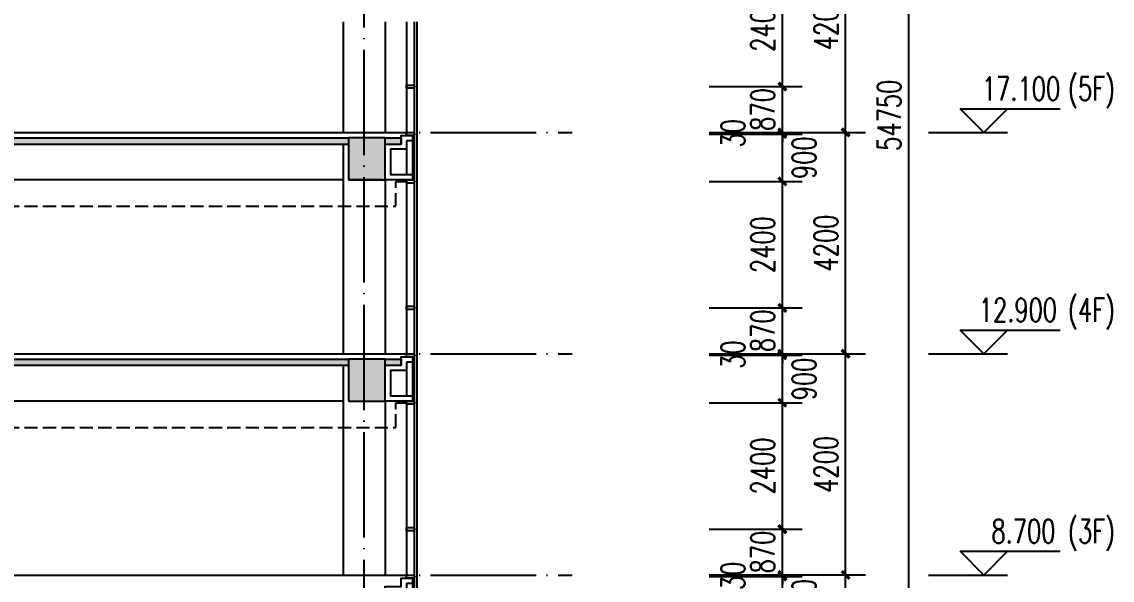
# Model space of a CAD drawing. Extents: x -781494 to 378714, y -27129 to 259749.
# Drawn here: x 82603 to 103301, y 99845 to 110443 of the extents above; entities that cross this region are included whole.
import ezdxf

# ---------------------------------------------------------------- set-up
doc = ezdxf.new("R2010")
doc.units = 0
doc.header["$LTSCALE"] = 1000
doc.header["$MEASUREMENT"] = 0
doc.linetypes.add('104-6 轴网$0$DOTE', pattern=[2.42, 2, -0.2, 0.02, -0.2])
doc.linetypes.add('DASH', pattern=[0.35, 0.25, -0.1])
for name, color, linetype in [('05-填充_天正', 26, 'Continuous'), ('104-6 轴网$0$A_AXIS-轴线', 36, '104-6 轴网$0$DOTE'), ('A-C_窗', 140, 'Continuous'), ('A-D_龙骨', 152, 'Continuous'), ('A-SUR_保温', 222, 'Continuous'), ('A-SUR_吊顶', 40, 'Continuous'), ('A-SUR_面层', 191, 'Continuous'), ('A-TECH_结构', 21, 'Continuous'), ('A-金属背板', 30, 'Continuous'), ('A_STR-砼墙', 51, 'Continuous'), ('A_STR-砼柱', 51, 'Continuous'), ('DIM_ELEV', 3, 'Continuous'), ('PUB_DIM', 3, 'Continuous'), ('PUB_HATCH', 8, 'Continuous'), ('PUB_TEXT', 7, 'Continuous')]:
    doc.layers.add(name, color=color, linetype=linetype)
doc.styles.add('_TCH_DIM', font='SIMPLEX', dxfattribs={"bigfont": 'GBCBIG'})
doc.styles.add('_TCH_DIM_T3', font='SIMPLEX', dxfattribs={"width": 0.705882, "bigfont": 'GBCBIG'})
doc.dimstyles.new('_TCH_ARCH&&150', dxfattribs={"dimtxt": 446.25, "dimasz": 150, "dimexe": 375, "dimexo": 450, "dimgap": 150, "dimtad": 1, "dimdec": 0, "dimzin": 0, "dimdsep": 46, "dimtxsty": '_TCH_DIM_T3', "dimblk": 'ARCHTICK', "dimcen": 0.09, "dimclrt": 7, "dimazin": 2, "dimtfac": 1, "dimtdec": 0, "dimtix": 1, "dimtmove": 2, "dimatfit": 3, "dimfxl": 0, "dimtolj": 1, "dimtzin": 0, "dimarcsym": 0})

# ---------------------------------------------------------------- blocks, each defined once
blk = doc.blocks.new('_ArchTick')
at = {"color": 0, "linetype": 'ByBlock', "const_width": 0.4}
blk.add_lwpolyline([(-0.5, -0.5), (0.5, 0.5)], dxfattribs=at)
blk = doc.blocks.new('*D360')
at = {"layer": 'Defpoints', "color": 0, "transparency": 16777216}
for p in [(197219, 57619), (201719, 57619), (197219, 2869)]:
    blk.add_point(p, dxfattribs=at)
at = {"layer": 'PUB_DIM', "color": 0, "lineweight": -2, "transparency": 16777216}
for p, q in [((197669, 57619), (202094, 57619)), ((201719, 2869), (201719, 57619)), ((197669, 2869), (202094, 2869))]:
    blk.add_line(p, q, dxfattribs=at)
at = {"layer": 'PUB_DIM', "color": 0, "lineweight": -2, "transparency": 16777216, "xscale": 150, "yscale": 150, "zscale": 150}
for p, rotation in [((201719, 57619), 90), ((201719, 2869), 270)]:
    blk.add_blockref('_ArchTick', p, dxfattribs=dict(at, rotation=rotation))
at = {"layer": 'PUB_DIM', "color": 7, "transparency": 16777216, "insert": (201346, 30244), "char_height": 446.2, "attachment_point": 5, "rotation": 90, "style": '_TCH_DIM_T3'}
blk.add_mtext('\\A1;54750', dxfattribs=at)
blk = doc.blocks.new('*D367')
at = {"layer": 'Defpoints', "color": 0, "transparency": 16777216}
for p in [(198682, 34119), (200519, 34119), (198682, 29919)]:
    blk.add_point(p, dxfattribs=at)
at = {"layer": 'PUB_DIM', "color": 0, "lineweight": -2, "transparency": 16777216}
for p, q in [((199132, 34119), (200894, 34119)), ((200519, 29919), (200519, 34119)), ((199132, 29919), (200894, 29919))]:
    blk.add_line(p, q, dxfattribs=at)
at = {"layer": 'PUB_DIM', "color": 0, "lineweight": -2, "transparency": 16777216, "xscale": 150, "yscale": 150, "zscale": 150}
for p, rotation in [((200519, 34119), 90), ((200519, 29919), 270)]:
    blk.add_blockref('_ArchTick', p, dxfattribs=dict(at, rotation=rotation))
at = {"layer": 'PUB_DIM', "color": 7, "transparency": 16777216, "insert": (200146, 32019), "char_height": 446.2, "attachment_point": 5, "rotation": 90, "style": '_TCH_DIM_T3'}
blk.add_mtext('\\A1;4200', dxfattribs=at)
blk = doc.blocks.new('*D368')
at = {"layer": 'Defpoints', "color": 0, "transparency": 16777216}
for p in [(198682, 29919), (200519, 29919), (198682, 25719)]:
    blk.add_point(p, dxfattribs=at)
at = {"layer": 'PUB_DIM', "color": 0, "lineweight": -2, "transparency": 16777216}
for p, q in [((199132, 29919), (200894, 29919)), ((200519, 25719), (200519, 29919)), ((199132, 25719), (200894, 25719))]:
    blk.add_line(p, q, dxfattribs=at)
at = {"layer": 'PUB_DIM', "color": 0, "lineweight": -2, "transparency": 16777216, "xscale": 150, "yscale": 150, "zscale": 150}
for p, rotation in [((200519, 29919), 90), ((200519, 25719), 270)]:
    blk.add_blockref('_ArchTick', p, dxfattribs=dict(at, rotation=rotation))
at = {"layer": 'PUB_DIM', "color": 7, "transparency": 16777216, "insert": (200146, 27819), "char_height": 446.2, "attachment_point": 5, "rotation": 90, "style": '_TCH_DIM_T3'}
blk.add_mtext('\\A1;4200', dxfattribs=at)
blk = doc.blocks.new('*D369')
at = {"layer": 'Defpoints', "color": 0, "transparency": 16777216}
for p in [(198682, 25719), (200519, 25719), (198682, 21519)]:
    blk.add_point(p, dxfattribs=at)
at = {"layer": 'PUB_DIM', "color": 0, "lineweight": -2, "transparency": 16777216}
for p, q in [((199132, 25719), (200894, 25719)), ((200519, 21519), (200519, 25719)), ((199132, 21519), (200894, 21519))]:
    blk.add_line(p, q, dxfattribs=at)
at = {"layer": 'PUB_DIM', "color": 0, "lineweight": -2, "transparency": 16777216, "xscale": 150, "yscale": 150, "zscale": 150}
for p, rotation in [((200519, 25719), 90), ((200519, 21519), 270)]:
    blk.add_blockref('_ArchTick', p, dxfattribs=dict(at, rotation=rotation))
at = {"layer": 'PUB_DIM', "color": 7, "transparency": 16777216, "insert": (200146, 23619), "char_height": 446.2, "attachment_point": 5, "rotation": 90, "style": '_TCH_DIM_T3'}
blk.add_mtext('\\A1;4200', dxfattribs=at)
blk = doc.blocks.new('*D370')
at = {"layer": 'Defpoints', "color": 0, "transparency": 16777216}
for p in [(198682, 21519), (200519, 21519), (198682, 17319)]:
    blk.add_point(p, dxfattribs=at)
at = {"layer": 'PUB_DIM', "color": 0, "lineweight": -2, "transparency": 16777216}
for p, q in [((199132, 21519), (200894, 21519)), ((200519, 17319), (200519, 21519)), ((199132, 17319), (200894, 17319))]:
    blk.add_line(p, q, dxfattribs=at)
at = {"layer": 'PUB_DIM', "color": 0, "lineweight": -2, "transparency": 16777216, "xscale": 150, "yscale": 150, "zscale": 150}
for p, rotation in [((200519, 21519), 90), ((200519, 17319), 270)]:
    blk.add_blockref('_ArchTick', p, dxfattribs=dict(at, rotation=rotation))
at = {"layer": 'PUB_DIM', "color": 7, "transparency": 16777216, "insert": (200146, 19419), "char_height": 446.2, "attachment_point": 5, "rotation": 90, "style": '_TCH_DIM_T3'}
blk.add_mtext('\\A1;4200', dxfattribs=at)
blk = doc.blocks.new('*D401')
at = {"layer": 'Defpoints', "color": 0, "transparency": 16777216}
for p in [(197482, 33189), (199319, 33189), (197482, 30789)]:
    blk.add_point(p, dxfattribs=at)
at = {"layer": 'PUB_DIM', "color": 0, "lineweight": -2, "transparency": 16777216}
for p, q in [((197932, 33189), (199694, 33189)), ((199319, 30789), (199319, 33189)), ((197932, 30789), (199694, 30789))]:
    blk.add_line(p, q, dxfattribs=at)
at = {"layer": 'PUB_DIM', "color": 0, "lineweight": -2, "transparency": 16777216, "xscale": 150, "yscale": 150, "zscale": 150}
for p, rotation in [((199319, 33189), 90), ((199319, 30789), 270)]:
    blk.add_blockref('_ArchTick', p, dxfattribs=dict(at, rotation=rotation))
at = {"layer": 'PUB_DIM', "color": 7, "transparency": 16777216, "insert": (198946, 31989), "char_height": 446.2, "attachment_point": 5, "rotation": 90, "style": '_TCH_DIM_T3'}
blk.add_mtext('\\A1;2400', dxfattribs=at)
blk = doc.blocks.new('*D402')
at = {"layer": 'Defpoints', "color": 0, "transparency": 16777216}
for p in [(197482, 30789), (199319, 30789), (197482, 29919)]:
    blk.add_point(p, dxfattribs=at)
at = {"layer": 'PUB_DIM', "color": 0, "lineweight": -2, "transparency": 16777216}
for p, q in [((199319, 30789), (199319, 30939)), ((197932, 30789), (199694, 30789)), ((199319, 29919), (199319, 30789)), ((197932, 29919), (199694, 29919)), ((199319, 29919), (199319, 29769))]:
    blk.add_line(p, q, dxfattribs=at)
at = {"layer": 'PUB_DIM', "color": 0, "lineweight": -2, "transparency": 16777216, "xscale": 150, "yscale": 150, "zscale": 150}
for p, rotation in [((199319, 30789), 270), ((199319, 29919), 90)]:
    blk.add_blockref('_ArchTick', p, dxfattribs=dict(at, rotation=rotation))
at = {"layer": 'PUB_DIM', "color": 7, "transparency": 16777216, "insert": (198946, 30354), "char_height": 446.2, "attachment_point": 5, "rotation": 90, "style": '_TCH_DIM_T3'}
blk.add_mtext('\\A1;870', dxfattribs=at)
blk = doc.blocks.new('*D403')
at = {"layer": 'Defpoints', "color": 0, "transparency": 16777216}
for p in [(197482, 29919), (197482, 29889), (199319, 29919)]:
    blk.add_point(p, dxfattribs=at)
at = {"layer": 'PUB_DIM', "color": 0, "lineweight": -2, "transparency": 16777216}
for p, q in [((199319, 29919), (199319, 30069)), ((197932, 29919), (199694, 29919)), ((197932, 29889), (199694, 29889)), ((199319, 29889), (199319, 29919)), ((199319, 29889), (199319, 29739))]:
    blk.add_line(p, q, dxfattribs=at)
at = {"layer": 'PUB_DIM', "color": 0, "lineweight": -2, "transparency": 16777216, "xscale": 150, "yscale": 150, "zscale": 150}
for p, rotation in [((199319, 29919), 270), ((199319, 29889), 90)]:
    blk.add_blockref('_ArchTick', p, dxfattribs=dict(at, rotation=rotation))
at = {"layer": 'PUB_DIM', "color": 7, "transparency": 16777216, "insert": (198381, 29904), "char_height": 446.2, "attachment_point": 5, "rotation": 90, "style": '_TCH_DIM_T3'}
blk.add_mtext('\\A1;30', dxfattribs=at)
blk = doc.blocks.new('*D404')
at = {"layer": 'Defpoints', "color": 0, "transparency": 16777216}
for p in [(197482, 29889), (199319, 29889), (197482, 28989)]:
    blk.add_point(p, dxfattribs=at)
at = {"layer": 'PUB_DIM', "color": 0, "lineweight": -2, "transparency": 16777216}
for p, q in [((197932, 29889), (199694, 29889)), ((199319, 28989), (199319, 29889)), ((197932, 28989), (199694, 28989))]:
    blk.add_line(p, q, dxfattribs=at)
at = {"layer": 'PUB_DIM', "color": 0, "lineweight": -2, "transparency": 16777216, "xscale": 150, "yscale": 150, "zscale": 150}
for p, rotation in [((199319, 29889), 90), ((199319, 28989), 270)]:
    blk.add_blockref('_ArchTick', p, dxfattribs=dict(at, rotation=rotation))
at = {"layer": 'PUB_DIM', "color": 7, "transparency": 16777216, "insert": (199731, 29439), "char_height": 446.2, "attachment_point": 5, "rotation": 90, "style": '_TCH_DIM_T3'}
blk.add_mtext('\\A1;900', dxfattribs=at)
blk = doc.blocks.new('*D405')
at = {"layer": 'Defpoints', "color": 0, "transparency": 16777216}
for p in [(197482, 28989), (199319, 28989), (197482, 26589)]:
    blk.add_point(p, dxfattribs=at)
at = {"layer": 'PUB_DIM', "color": 0, "lineweight": -2, "transparency": 16777216}
for p, q in [((197932, 28989), (199694, 28989)), ((199319, 26589), (199319, 28989)), ((197932, 26589), (199694, 26589))]:
    blk.add_line(p, q, dxfattribs=at)
at = {"layer": 'PUB_DIM', "color": 0, "lineweight": -2, "transparency": 16777216, "xscale": 150, "yscale": 150, "zscale": 150}
for p, rotation in [((199319, 28989), 90), ((199319, 26589), 270)]:
    blk.add_blockref('_ArchTick', p, dxfattribs=dict(at, rotation=rotation))
at = {"layer": 'PUB_DIM', "color": 7, "transparency": 16777216, "insert": (198946, 27789), "char_height": 446.2, "attachment_point": 5, "rotation": 90, "style": '_TCH_DIM_T3'}
blk.add_mtext('\\A1;2400', dxfattribs=at)
blk = doc.blocks.new('*D406')
at = {"layer": 'Defpoints', "color": 0, "transparency": 16777216}
for p in [(197482, 26589), (199319, 26589), (197482, 25719)]:
    blk.add_point(p, dxfattribs=at)
at = {"layer": 'PUB_DIM', "color": 0, "lineweight": -2, "transparency": 16777216}
for p, q in [((199319, 26589), (199319, 26739)), ((197932, 26589), (199694, 26589)), ((199319, 25719), (199319, 26589)), ((197932, 25719), (199694, 25719)), ((199319, 25719), (199319, 25569))]:
    blk.add_line(p, q, dxfattribs=at)
at = {"layer": 'PUB_DIM', "color": 0, "lineweight": -2, "transparency": 16777216, "xscale": 150, "yscale": 150, "zscale": 150}
for p, rotation in [((199319, 26589), 270), ((199319, 25719), 90)]:
    blk.add_blockref('_ArchTick', p, dxfattribs=dict(at, rotation=rotation))
at = {"layer": 'PUB_DIM', "color": 7, "transparency": 16777216, "insert": (198946, 26154), "char_height": 446.2, "attachment_point": 5, "rotation": 90, "style": '_TCH_DIM_T3'}
blk.add_mtext('\\A1;870', dxfattribs=at)
blk = doc.blocks.new('*D407')
at = {"layer": 'Defpoints', "color": 0, "transparency": 16777216}
for p in [(197482, 25719), (197482, 25689), (199319, 25719)]:
    blk.add_point(p, dxfattribs=at)
at = {"layer": 'PUB_DIM', "color": 0, "lineweight": -2, "transparency": 16777216}
for p, q in [((197932, 25719), (199694, 25719)), ((197932, 25689), (199694, 25689)), ((199319, 25719), (199319, 25869)), ((199319, 25689), (199319, 25719)), ((199319, 25689), (199319, 25539))]:
    blk.add_line(p, q, dxfattribs=at)
at = {"layer": 'PUB_DIM', "color": 0, "lineweight": -2, "transparency": 16777216, "xscale": 150, "yscale": 150, "zscale": 150}
for p, rotation in [((199319, 25719), 270), ((199319, 25689), 90)]:
    blk.add_blockref('_ArchTick', p, dxfattribs=dict(at, rotation=rotation))
at = {"layer": 'PUB_DIM', "color": 7, "transparency": 16777216, "insert": (198381, 25704), "char_height": 446.2, "attachment_point": 5, "rotation": 90, "style": '_TCH_DIM_T3'}
blk.add_mtext('\\A1;30', dxfattribs=at)
blk = doc.blocks.new('*D408')
at = {"layer": 'Defpoints', "color": 0, "transparency": 16777216}
for p in [(197482, 25689), (199319, 25689), (197482, 24789)]:
    blk.add_point(p, dxfattribs=at)
at = {"layer": 'PUB_DIM', "color": 0, "lineweight": -2, "transparency": 16777216}
for p, q in [((197932, 25689), (199694, 25689)), ((199319, 24789), (199319, 25689)), ((197932, 24789), (199694, 24789))]:
    blk.add_line(p, q, dxfattribs=at)
at = {"layer": 'PUB_DIM', "color": 0, "lineweight": -2, "transparency": 16777216, "xscale": 150, "yscale": 150, "zscale": 150}
for p, rotation in [((199319, 25689), 90), ((199319, 24789), 270)]:
    blk.add_blockref('_ArchTick', p, dxfattribs=dict(at, rotation=rotation))
at = {"layer": 'PUB_DIM', "color": 7, "transparency": 16777216, "insert": (199731, 25239), "char_height": 446.2, "attachment_point": 5, "rotation": 90, "style": '_TCH_DIM_T3'}
blk.add_mtext('\\A1;900', dxfattribs=at)
blk = doc.blocks.new('*D409')
at = {"layer": 'Defpoints', "color": 0, "transparency": 16777216}
for p in [(197482, 24789), (199319, 24789), (197482, 22389)]:
    blk.add_point(p, dxfattribs=at)
at = {"layer": 'PUB_DIM', "color": 0, "lineweight": -2, "transparency": 16777216}
for p, q in [((197932, 24789), (199694, 24789)), ((199319, 22389), (199319, 24789)), ((197932, 22389), (199694, 22389))]:
    blk.add_line(p, q, dxfattribs=at)
at = {"layer": 'PUB_DIM', "color": 0, "lineweight": -2, "transparency": 16777216, "xscale": 150, "yscale": 150, "zscale": 150}
for p, rotation in [((199319, 24789), 90), ((199319, 22389), 270)]:
    blk.add_blockref('_ArchTick', p, dxfattribs=dict(at, rotation=rotation))
at = {"layer": 'PUB_DIM', "color": 7, "transparency": 16777216, "insert": (198946, 23589), "char_height": 446.2, "attachment_point": 5, "rotation": 90, "style": '_TCH_DIM_T3'}
blk.add_mtext('\\A1;2400', dxfattribs=at)
blk = doc.blocks.new('*D410')
at = {"layer": 'Defpoints', "color": 0, "transparency": 16777216}
for p in [(197482, 22389), (199319, 22389), (197482, 21519)]:
    blk.add_point(p, dxfattribs=at)
at = {"layer": 'PUB_DIM', "color": 0, "lineweight": -2, "transparency": 16777216}
for p, q in [((197932, 22389), (199694, 22389)), ((199319, 22389), (199319, 22539)), ((199319, 21519), (199319, 22389)), ((197932, 21519), (199694, 21519)), ((199319, 21519), (199319, 21369))]:
    blk.add_line(p, q, dxfattribs=at)
at = {"layer": 'PUB_DIM', "color": 0, "lineweight": -2, "transparency": 16777216, "xscale": 150, "yscale": 150, "zscale": 150}
for p, rotation in [((199319, 22389), 270), ((199319, 21519), 90)]:
    blk.add_blockref('_ArchTick', p, dxfattribs=dict(at, rotation=rotation))
at = {"layer": 'PUB_DIM', "color": 7, "transparency": 16777216, "insert": (198946, 21954), "char_height": 446.2, "attachment_point": 5, "rotation": 90, "style": '_TCH_DIM_T3'}
blk.add_mtext('\\A1;870', dxfattribs=at)
blk = doc.blocks.new('*D411')
at = {"layer": 'Defpoints', "color": 0, "transparency": 16777216}
for p in [(197482, 21519), (197482, 21489), (199319, 21519)]:
    blk.add_point(p, dxfattribs=at)
at = {"layer": 'PUB_DIM', "color": 0, "lineweight": -2, "transparency": 16777216}
for p, q in [((199319, 21519), (199319, 21669)), ((197932, 21519), (199694, 21519)), ((197932, 21489), (199694, 21489)), ((199319, 21489), (199319, 21519)), ((199319, 21489), (199319, 21339))]:
    blk.add_line(p, q, dxfattribs=at)
at = {"layer": 'PUB_DIM', "color": 0, "lineweight": -2, "transparency": 16777216, "xscale": 150, "yscale": 150, "zscale": 150}
for p, rotation in [((199319, 21519), 270), ((199319, 21489), 90)]:
    blk.add_blockref('_ArchTick', p, dxfattribs=dict(at, rotation=rotation))
at = {"layer": 'PUB_DIM', "color": 7, "transparency": 16777216, "insert": (198381, 21504), "char_height": 446.2, "attachment_point": 5, "rotation": 90, "style": '_TCH_DIM_T3'}
blk.add_mtext('\\A1;30', dxfattribs=at)
blk = doc.blocks.new('*D412')
at = {"layer": 'Defpoints', "color": 0, "transparency": 16777216}
for p in [(197482, 21489), (199319, 21489), (197482, 20589)]:
    blk.add_point(p, dxfattribs=at)
at = {"layer": 'PUB_DIM', "color": 0, "lineweight": -2, "transparency": 16777216}
for p, q in [((197932, 21489), (199694, 21489)), ((199319, 20589), (199319, 21489)), ((197932, 20589), (199694, 20589))]:
    blk.add_line(p, q, dxfattribs=at)
at = {"layer": 'PUB_DIM', "color": 0, "lineweight": -2, "transparency": 16777216, "xscale": 150, "yscale": 150, "zscale": 150}
for p, rotation in [((199319, 21489), 90), ((199319, 20589), 270)]:
    blk.add_blockref('_ArchTick', p, dxfattribs=dict(at, rotation=rotation))
at = {"layer": 'PUB_DIM', "color": 7, "transparency": 16777216, "insert": (199731, 21039), "char_height": 446.2, "attachment_point": 5, "rotation": 90, "style": '_TCH_DIM_T3'}
blk.add_mtext('\\A1;900', dxfattribs=at)
blk = doc.blocks.new('kyuhtr')
at = {"const_width": 20}
blk.add_lwpolyline([(50, 0), (0, 0)], dxfattribs=at)
blk.add_lwpolyline([(50, -30), (200, -30), (200, 30), (50, 30)], close=True)
blk = doc.blocks.new('fedwatgerwtg')
at = {"layer": 'A-SUR_吊顶', "linetype": 'DASH'}
blk.add_lwpolyline([(-400, -470), (-400, 0), (-200, 0)], dxfattribs=at)
blk = doc.blocks.new('htetrawe')
at = {"layer": 'A-C_窗'}
blk.add_line((-200, 610), (-200, 130), dxfattribs=at)
at = {"layer": 'A-SUR_保温'}
blk.add_lwpolyline([(-200, 770), (-200, 610), (-500, 610), (-500, 130), (-80, 130), (-80, 30), (-600, 30), (-600, 710), (-300, 710), (-300, 870), (-200, 870), (-200, 870), (-80, 870), (-80, 770), (-200, 770)], dxfattribs=at)
at = {"layer": 'A-金属背板'}
blk.add_line((-80, 30), (-80, 870), dxfattribs=at)
blk = doc.blocks.new('_FZH')
blk.add_lwpolyline([(-0.5, -0.5), (0.5, -0.5), (0.5, 0.5), (-0.5, 0.5)], close=True)
at = {"layer": 'PUB_HATCH'}
blk.add_solid([(-0.5, -0.5), (0.5, -0.5), (-0.5, 0.5), (0.5, 0.5)], dxfattribs=at)
blk = doc.blocks.new('grweat')
at = {"layer": '05-填充_天正'}
for points in [[(50100, -220), (50100, -100), (42200, -100), (42200, -220)], [(50800, -100), (50800, -220), (51100, -220), (51100, -100)]]:
    blk.add_hatch(color=256, dxfattribs=at).paths.add_polyline_path(points)
at = {"layer": 'A-C_窗'}
for points in [[(51200, 2100), (51200, 0)], [(51350, 2100), (51350, -2100)], [(51400, 2100), (51400, -2100)], [(51200, -900), (51200, -2100)]]:
    blk.add_lwpolyline(points, dxfattribs=at)
at = {"layer": 'A-SUR_吊顶', "linetype": 'DASH'}
blk.add_lwpolyline([(-3500, -930), (-3300, -930), (-3300, -1400), (51000, -1400)], dxfattribs=at)
at = {"layer": 'A-SUR_面层'}
blk.add_line((-3220, 0, -1500), (51200, 0), dxfattribs=at)
at = {"layer": 'A-TECH_结构'}
for p, q in [((50000, -900), (42350, -900)), ((50750, -900), (50100, -900))]:
    blk.add_line(p, q, dxfattribs=at)
for points in [[(50000, 2100), (50000, 0)], [(50800, 2100), (50800, 0)], [(50000, -220), (50000, -2100)], [(50800, -900), (50800, -2100)]]:
    blk.add_lwpolyline(points, dxfattribs=at)
at = {"layer": 'A_STR-砼墙'}
for p, q in [((42200, -100), (50100, -100)), ((50800, -100), (51100, -100)), ((51100, -100), (51100, -220)), ((42200, -220), (50100, -220)), ((50800, -220), (51100, -220))]:
    blk.add_line(p, q, dxfattribs=at)
at = {"color": 2}
for name in ['htetrawe', 'fedwatgerwtg']:
    blk.add_blockref(name, (51400, -930), dxfattribs=at)
at = {"layer": 'A-D_龙骨', "xscale": -1}
for p in [(51400, 870), (51400, -30), (51400, -930)]:
    blk.add_blockref('kyuhtr', p, dxfattribs=at)
at = {"layer": 'A_STR-砼柱', "xscale": 700, "yscale": 800, "zscale": 800}
blk.add_blockref('_FZH', (50450, -500), dxfattribs=at)
blk = doc.blocks.new('heaerwar')
at = {"layer": '05-填充_天正'}
for points in [[(50100, -220), (50100, -100), (42200, -100), (42200, -220)], [(50800, -100), (50800, -220), (51100, -220), (51100, -100)]]:
    blk.add_hatch(color=256, dxfattribs=at).paths.add_polyline_path(points)
at = {"layer": 'A-C_窗'}
for points in [[(51200, 2100), (51200, 0)], [(51350, 2100), (51350, -2100)], [(51400, 2100), (51400, -2100)], [(51200, -900), (51200, -2100)]]:
    blk.add_lwpolyline(points, dxfattribs=at)
at = {"layer": 'A-SUR_吊顶', "linetype": 'DASH'}
blk.add_line((-3300, -1400), (51000, -1400), dxfattribs=at)
at = {"layer": 'A-SUR_面层'}
blk.add_line((-3500, 0), (51200, 0), dxfattribs=at)
at = {"layer": 'A-TECH_结构'}
blk.add_line((50000, -900), (42350, -900), dxfattribs=at)
for points in [[(50000, 2100), (50000, 0)], [(50800, 2100), (50800, 0)], [(50000, -220), (50000, -2100)], [(50800, -900), (50800, -2100)]]:
    blk.add_lwpolyline(points, dxfattribs=at)
at = {"layer": 'A_STR-砼墙'}
for p, q in [((42200, -100), (50100, -100)), ((50800, -100), (51100, -100)), ((51100, -100), (51100, -220)), ((42200, -220), (50100, -220)), ((50800, -220), (51100, -220))]:
    blk.add_line(p, q, dxfattribs=at)
at = {"color": 2}
for name in ['htetrawe', 'fedwatgerwtg']:
    blk.add_blockref(name, (51400, -930), dxfattribs=at)
at = {"layer": 'A-D_龙骨', "xscale": -1}
for p in [(51400, 870), (51400, -30), (51400, -930)]:
    blk.add_blockref('kyuhtr', p, dxfattribs=at)
at = {"layer": 'A_STR-砼柱', "xscale": 700, "yscale": 800, "zscale": 800}
blk.add_blockref('_FZH', (50450, -500), dxfattribs=at)
blk = doc.blocks.new('ghtsrhtrshy')
at = {"layer": 'A-C_窗'}
for points in [[(51200, 2100), (51200, 0)], [(51350, 2100), (51350, -2100)], [(51400, 2100), (51400, -2100)]]:
    blk.add_lwpolyline(points, dxfattribs=at)
at = {"layer": 'A-SUR_面层'}
blk.add_line((-3500, 0), (51200, 0), dxfattribs=at)
at = {"layer": 'A-TECH_结构'}
for points in [[(50000, 2100), (50000, 0)], [(50800, 2100), (50800, 0)]]:
    blk.add_lwpolyline(points, dxfattribs=at)
at = {"color": 2}
blk.add_blockref('htetrawe', (51400, -930), dxfattribs=at)
at = {"layer": 'A-D_龙骨', "xscale": -1}
for p in [(51400, 870), (51400, -30), (51400, -30)]:
    blk.add_blockref('kyuhtr', p, dxfattribs=at)
blk = doc.blocks.new('biaozhupouyou')
at = {"layer": 'DIM_ELEV'}
for p, q in [((203143.8, 29918.6), (202693.8, 30368.6)), ((202693.8, 30368.6), (204592.8, 30368.6)), ((203143.8, 29918.6), (203593.8, 30368.6)), ((202093.8, 29918.6), (203593.8, 29918.6)), ((203143.8, 25718.6), (202693.8, 26168.6)), ((202693.8, 26168.6), (204592.8, 26168.6)), ((203143.8, 25718.6), (203593.8, 26168.6)), ((202093.8, 25718.6), (203593.8, 25718.6)), ((203143.8, 21518.6), (202693.8, 21968.6)), ((202693.8, 21968.6), (204592.8, 21968.6)), ((203143.8, 21518.6), (203593.8, 21968.6)), ((202093.8, 21518.6), (203593.8, 21518.6))]:
    blk.add_line(p, q, dxfattribs=at)
at = {"layer": 'PUB_TEXT', "style": '_TCH_DIM', "width": 0.705882}
for s, p in [('(5F)', (204742.8, 30526.1)), ('17.100', (203107.8, 30526.1)), ('12.900', (203047.8, 26326.1)), ('(4F)', (204742.8, 26326.1)), ('8.700', (203287.8, 22126.1)), ('(3F)', (204742.8, 22126.1))]:
    blk.add_text(s, height=446.25, dxfattribs=at).set_placement(p)
at = {"layer": 'PUB_DIM'}
for p1, p2, distance, picture, middle in [((197219.4, 2868.6), (197219.4, 57618.6), -4499.3, '*D360', (201345.7, 30243.6)), ((198681.6, 29918.6), (198681.6, 34118.6), -1837.2, '*D367', (200145.7, 32018.6)), ((197481.6, 30788.6), (197481.6, 33188.6), -1837.2, '*D401', (198945.7, 31988.6)), ((197481.6, 29918.6), (197481.6, 30788.6), -1837.2, '*D402', (198945.7, 30353.6)), ((198681.6, 25718.6), (198681.6, 29918.6), -1837.2, '*D368', (200145.7, 27818.6)), ((197481.6, 26588.6), (197481.6, 28988.6), -1837.2, '*D405', (198945.7, 27788.6)), ((197481.6, 25718.6), (197481.6, 26588.6), -1837.2, '*D406', (198945.7, 26153.6)), ((198681.6, 21518.6), (198681.6, 25718.6), -1837.2, '*D369', (200145.7, 23618.6)), ((197481.6, 22388.6), (197481.6, 24788.6), -1837.2, '*D409', (198945.7, 23588.6)), ((197481.6, 21518.6), (197481.6, 22388.6), -1837.2, '*D410', (198945.7, 21953.6)), ((198681.6, 17318.6), (198681.6, 21518.6), -1837.2, '*D370', (200145.7, 19418.6))]:
    dim = blk.add_aligned_dim(p1=p1, p2=p2, distance=distance, dimstyle='_TCH_ARCH&&150', dxfattribs=at)
    dim.commit()
    dim.dimension.update_dxf_attribs({"geometry": picture, "text_midpoint": middle})
for base, p1, p2, picture, middle in [((199318.8, 29918.6), (197481.6, 29888.6), (197481.6, 29918.6), '*D403', (198381.3, 29903.6)), ((199318.8, 29888.6), (197481.6, 28988.6), (197481.6, 29888.6), '*D404', (199731.3, 29438.6)), ((199318.8, 25718.6), (197481.6, 25688.6), (197481.6, 25718.6), '*D407', (198381.3, 25703.6)), ((199318.8, 25688.6), (197481.6, 24788.6), (197481.6, 25688.6), '*D408', (199731.3, 25238.6)), ((199318.8, 21518.6), (197481.6, 21488.6), (197481.6, 21518.6), '*D411', (198381.3, 21503.6)), ((199318.8, 21488.6), (197481.6, 20588.6), (197481.6, 21488.6), '*D412', (199731.3, 21038.6))]:
    dim = blk.add_linear_dim(base=base, p1=p1, p2=p2, angle=90, dimstyle='_TCH_ARCH&&150', dxfattribs=at)
    dim.commit()
    dim.dimension.update_dxf_attribs({"geometry": picture, "text_midpoint": middle, "dimtype": 161})

msp = doc.modelspace()

# ---------------------------------------------------------------- linework, layer by layer
at = {"layer": '104-6 轴网$0$A_AXIS-轴线'}
for points in [[(89103.4, 81292.7), (89103.4, 136219.8)], [(34703.4, 108342.7), (93049.4, 108342.7)], [(34703.4, 104142.7), (93049.4, 104142.7)], [(34703.4, 99942.7), (93049.4, 99942.7)]]:
    msp.add_lwpolyline(points, dxfattribs=at)

# ---------------------------------------------------------------- block references
msp.add_blockref('biaozhupouyou', (-102279, 78424.1))
at = {"color": 2}
for name, p in [('grweat', (38703.4, 108342.7)), ('heaerwar', (38703.4, 104142.7)), ('ghtsrhtrshy', (38703.4, 99942.7))]:
    msp.add_blockref(name, p, dxfattribs=at)

doc.saveas('drawing.dxf')
